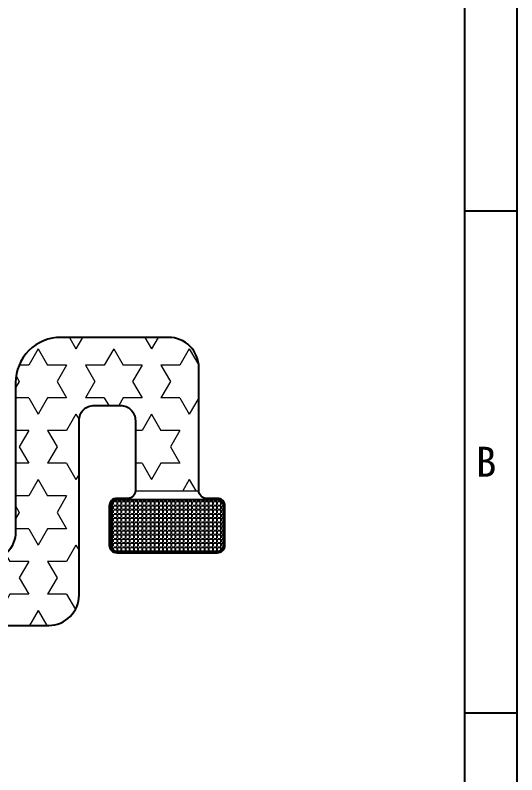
# Model space of a CAD drawing. Header units: inches. Extents: x 1765 to 5217, y -1519 to 441.
# Drawn here: x 4231.4 to 4264.6, y -1301.1 to -1250.9 of the extents above; entities that cross this region are included whole.
import ezdxf

# ---------------------------------------------------------------- set-up
doc = ezdxf.new("R2010")
doc.units = ezdxf.units.IN
doc.header["$MEASUREMENT"] = 0
doc.layers.add('EMI', color=5, linetype='Continuous', lineweight=5)
doc.layers.add('FPC', color=7, linetype='Continuous')
doc.styles.add('Arial', font='')
doc.styles.get('Arial').set_extended_font_data('SimSun')

msp = doc.modelspace()

# ---------------------------------------------------------------- hatches: boundary and pattern name
h = msp.add_hatch()
h.set_pattern_fill('ANGLE', color=256, style=0)
h.set_pattern_definition([(180, (6190.89544, -1013.3012), (0, -0.275), [0.2, -0.075]), (270, (6190.89544, -1013.3012), (0.275, -2e-17), [0.2, -0.075])])
h.paths.add_polyline_path([(4244.76, -1286.359, 0.414214), (4245.16, -1285.959), (4245.16, -1283.359, 0.414214), (4244.76, -1282.959), (4238.1, -1282.959, 0.414214), (4237.7, -1283.359), (4237.7, -1285.959, 0.414214), (4238.1, -1286.359)])
at = {"layer": 'EMI'}
h = msp.add_hatch(dxfattribs=at)
h.set_pattern_fill('STARS', color=256, scale=10, style=0)
h.set_pattern_definition([(180, (7869.7683, -2928.1506), (0, -2.1650635), [1.25, -1.25]), (240, (7869.7683, -2928.1506), (1.875, -1.0825318), [1.25, -1.25]), (300, (7869.1433, -2929.2332), (1.875, 1.0825318), [1.25, -1.25])])
edge = h.paths.add_edge_path()
edge.add_line((4243.53, -1282.359), (4243.53, -1274.21))
edge.add_arc((4241.526, -1274.212), 2.004, 0.0494, 92.745)
edge.add_line((4241.43, -1272.21), (4234.4, -1272.21))
edge.add_arc((4234.4, -1275.21), 3, 90, 180)
edge.add_line((4231.4, -1275.21), (4231.4, -1285.059))
edge.add_arc((4229.4, -1285.059), 2, -90, 0, ccw=False)
edge.add_line((4229.4, -1287.059), (4219.747, -1287.059))
edge.add_arc((4219.747, -1286.059), 1, 180, 270, ccw=False)
edge.add_line((4218.747, -1286.059), (4218.747, -1283.259))
edge.add_arc((4217.747, -1283.259), 1, 360, 449.9714)
edge.add_arc((4217.748, -1281.259), 1, 180, 269.9714, ccw=False)
edge.add_line((4216.748, -1281.259), (4216.748, -1279.852))
edge.add_line((4216.748, -1279.852), (4211.748, -1279.852))
edge.add_arc((4211.748, -1278.852), 1, 180, 270, ccw=False)
edge.add_line((4210.748, -1278.852), (4210.748, -1274.852))
edge.add_line((4210.748, -1274.852), (4206.148, -1274.852))
edge.add_line((4206.148, -1274.852), (4206.148, -1282.85))
edge.add_line((4206.148, -1282.85), (4198.698, -1282.85))
edge.add_line((4198.698, -1282.85), (4198.698, -1287.559))
edge.add_line((4198.698, -1287.559), (4216.748, -1287.559))
edge.add_line((4216.748, -1287.559), (4216.748, -1291.259))
edge.add_line((4216.748, -1291.259), (4233.6, -1291.259))
edge.add_arc((4233.6, -1289.259), 2, 270, 360)
edge.add_line((4235.6, -1289.259), (4235.6, -1277.71))
edge.add_arc((4236.6, -1277.71), 1, 90, 180, ccw=False)
edge.add_line((4236.6, -1276.71), (4238.43, -1276.71))
edge.add_arc((4238.319, -1277.714), 1.01, 0.2418, 83.7326, ccw=False)
edge.add_line((4239.33, -1277.71), (4239.33, -1282.359))
edge.add_line((4239.33, -1282.359), (4243.53, -1282.359))

# ---------------------------------------------------------------- linework, layer by layer
for p, q in [((4264.581, -1200.652), (4264.581, -1396.611)), ((4261.117, -1204.115), (4261.117, -1393.147))]:
    msp.add_line(p, q)
at = {"color": 0}
for p, q in [((4261.117, -1263.844), (4264.581, -1263.844)), ((4261.117, -1297.035), (4264.581, -1297.035))]:
    msp.add_line(p, q, dxfattribs=at)
msp.add_lwpolyline([(4245.16, -1285.959), (4245.16, -1283.359, 0.414214), (4244.76, -1282.959), (4238.1, -1282.959, 0.414214), (4237.7, -1283.359), (4237.7, -1285.959, 0.414214), (4238.1, -1286.359), (4244.76, -1286.359, 0.414214)], format="xyb", close=True)
at = {"layer": 'EMI'}
for points in [[(4243.53, -1282.359), (4243.53, -1274.21, 0.428061), (4241.43, -1272.21), (4234.4, -1272.21, 0.414214), (4231.4, -1275.21), (4231.4, -1285.059, -0.414214), (4229.4, -1287.059)], [(4216.748, -1291.259), (4233.6, -1291.259, 0.414214), (4235.6, -1289.259), (4235.6, -1277.71, -0.414214), (4236.6, -1276.71), (4238.43, -1276.71, -0.381317), (4239.33, -1277.71), (4239.33, -1282.359), (4243.53, -1282.359)]]:
    msp.add_lwpolyline(points, format="xyb", dxfattribs=at)
at = {"layer": 'FPC', "color": 2, "lineweight": -3}
msp.add_lwpolyline([(4217.248, -1291.259), (4233.6, -1291.259, 0.414214), (4235.6, -1289.259), (4235.6, -1277.71, -0.414214), (4236.6, -1276.71), (4238.33, -1276.71, -0.414214), (4239.33, -1277.71), (4239.33, -1282.359, -0.414214), (4238.83, -1282.859), (4238.1, -1282.859, 0.414214), (4237.6, -1283.359), (4237.6, -1285.959, 0.414214), (4238.1, -1286.459), (4244.76, -1286.459, 0.414214), (4245.26, -1285.959), (4245.26, -1283.359, 0.414214), (4244.76, -1282.859), (4244.03, -1282.859, -0.414214), (4243.53, -1282.359), (4243.53, -1274.21, 0.414214), (4241.53, -1272.21), (4234.4, -1272.21, 0.414214), (4231.4, -1275.21), (4231.4, -1285.059, -0.414214), (4229.4, -1287.059)], format="xyb", dxfattribs=at)

# ---------------------------------------------------------------- texts
at = {"color": 0, "style": 'Arial'}
msp.add_text('B', height=1.984, dxfattribs=at).set_placement((4261.876, -1281.431))

doc.saveas('drawing.dxf')
